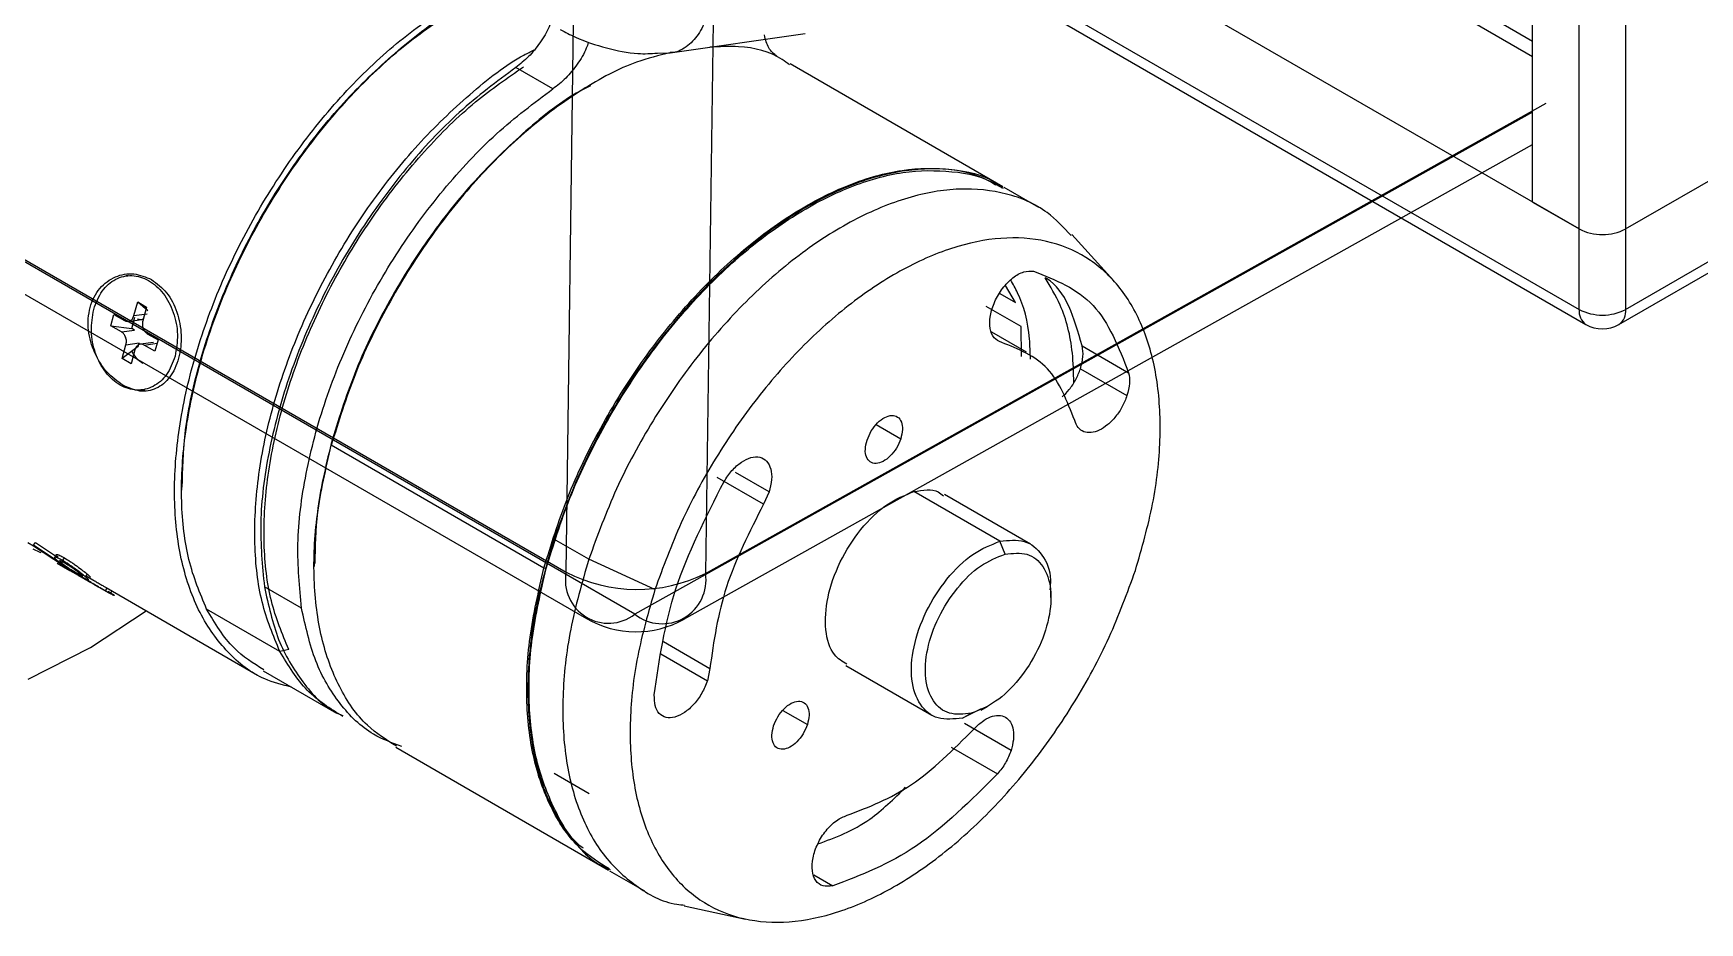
# Model space of a CAD drawing. Header units: millimetres. Extents: x 0 to 293, y 0 to 345.
# Drawn here: x 57.3 to 108, y 94 to 121 of the extents above; entities that cross this region are included whole.
import ezdxf

# ---------------------------------------------------------------- set-up
doc = ezdxf.new("R2010")
doc.units = ezdxf.units.MM

msp = doc.modelspace()

# ---------------------------------------------------------------- linework, layer by layer
at = {"color": 7, "linetype": 'Continuous', "lineweight": 25}
for p, q in [((102.87, 115.916), (102.87, 146.916)), ((104.285, 115.099), (104.285, 146.099)), ((105.699, 145.283), (105.699, 115.099)), ((105.699, 115.099), (157.332, 144.907)), ((105.699, 115.099), (157.332, 144.907)), ((105.699, 112.65), (157.332, 142.457)), ((105.492, 112.192), (157.125, 141.999)), ((104.285, 115.099), (59.03, 141.224)), ((102.87, 120.336), (66.747, 141.189)), ((69.783, 139.915), (102.87, 120.814)), ((59.03, 138.775), (104.285, 112.65)), ((59.237, 138.317), (104.492, 112.192)), ((73.469, 104.66), (73.9, 136.75)), ((78.143, 136.712), (77.711, 104.622)), ((35.285, 126.703), (73.469, 104.66)), ((35.906, 125.291), (74.09, 103.248)), ((75.556, 103.378), (37.373, 125.421)), ((76.634, 120.45), (80.741, 121.047)), ((76.243, 120.443), (76.634, 120.45)), ((73.069, 119.358), (71.938, 120.011)), ((73.069, 119.358), (71.938, 120.011)), ((86.755, 116.383), (80.285, 120.118)), ((74.284, 119.523), (74.213, 119.483)), ((102.87, 118.652), (75.556, 103.378)), ((77.711, 104.622), (103.283, 118.922)), ((77.054, 103.228), (102.87, 117.664)), ((87.851, 115.751), (86.79, 116.363)), ((102.87, 115.916), (104.285, 115.099)), ((104.285, 112.65), (104.285, 115.099)), ((105.699, 115.099), (105.699, 112.65)), ((90.131, 113.515), (88.855, 114.933)), ((60.146, 113.679), (60.084, 113.67)), ((86.657, 113.138), (87.134, 112.863)), ((87.134, 112.863), (86.836, 113.381)), ((60.323, 112.46), (60.437, 112.878)), ((60.437, 112.878), (60.705, 112.723)), ((60.437, 112.878), (60.748, 112.621)), ((60.705, 112.723), (60.592, 112.305)), ((87.309, 112.131), (86.248, 112.743)), ((59.617, 112.153), (59.711, 112.498)), ((59.942, 111.965), (59.617, 112.153)), ((59.617, 112.153), (60.259, 112.07)), ((59.711, 112.498), (60.036, 112.31)), ((59.942, 111.965), (60.34, 112.023)), ((60.154, 112.286), (60.551, 112.344)), ((60.259, 112.07), (60.353, 112.415)), ((60.34, 112.023), (60.259, 112.07)), ((60.323, 112.46), (60.72, 112.518)), ((87.319, 111.214), (87.309, 112.131)), ((59.966, 111.153), (60.08, 111.571)), ((60.449, 111.525), (59.966, 111.153)), ((60.08, 111.571), (60.478, 111.629)), ((60.449, 111.525), (60.478, 111.629)), ((60.915, 111.648), (60.518, 111.59)), ((60.635, 111.565), (61.033, 111.623)), ((60.961, 111.378), (60.635, 111.565)), ((60.729, 111.91), (61.055, 111.723)), ((61.055, 111.723), (60.961, 111.378)), ((87.477, 111.347), (86.417, 111.96)), ((89.165, 111.541), (90.579, 110.724)), ((60.235, 110.998), (59.966, 111.153)), ((60.349, 111.416), (60.235, 110.998)), ((89.115, 110.844), (90.529, 110.028)), ((60.588, 110.206), (60.65, 110.215)), ((82.902, 109.146), (83.648, 108.715)), ((66.319, 108.567), (66.323, 108.516)), ((72.793, 104.781), (66.323, 108.516)), ((79.474, 106.723), (78.06, 107.539)), ((79.643, 107.099), (78.623, 107.688)), ((61.769, 107.236), (61.769, 107.154)), ((79.643, 107.099), (79.474, 106.723)), ((86.665, 105.597), (84.048, 107.108)), ((87.594, 105.507), (84.977, 107.017)), ((57.091, 105.564), (57.268, 105.463)), ((57.27, 105.479), (57.267, 105.456)), ((57.267, 105.456), (58.182, 104.858)), ((57.27, 105.479), (57.327, 105.561)), ((58.09, 104.934), (57.27, 105.479)), ((57.327, 105.561), (57.962, 105.139)), ((74.158, 105.049), (73.097, 105.662)), ((86.82, 105.206), (86.665, 105.597)), ((57.245, 105.368), (57.462, 105.266)), ((57.462, 105.266), (57.492, 105.253)), ((57.964, 105.032), (58.09, 104.934)), ((57.982, 104.935), (58.369, 104.712)), ((58.173, 105.019), (58.118, 104.936)), ((58.149, 105.012), (58.206, 105.093)), ((76.169, 104.126), (74.158, 105.049)), ((58.369, 104.712), (58.644, 104.553)), ((58.664, 104.691), (58.611, 104.606)), ((58.644, 104.553), (58.765, 104.483)), ((58.852, 104.511), (58.907, 104.594)), ((65.8, 104.909), (65.8, 104.827)), ((72.862, 104.766), (72.793, 104.781)), ((59.257, 104.199), (59.466, 104.078)), ((59.457, 104.087), (59.506, 104.174)), ((59.474, 104.189), (64.084, 101.527)), ((59.604, 104.002), (59.653, 104.089)), ((65.421, 103.563), (64.29, 104.216)), ((65.421, 103.563), (64.29, 104.216)), ((88.215, 103.888), (88.215, 104.133)), ((64.761, 102.246), (62.533, 103.532)), ((76.428, 102.545), (77.842, 101.729)), ((65.031, 102.306), (64.761, 102.246)), ((76.352, 102.173), (77.766, 101.356)), ((64.255, 101.66), (66.483, 100.374)), ((77.842, 101.729), (77.766, 101.356)), ((81.978, 101.821), (84.594, 100.311)), ((80.061, 100.453), (80.807, 100.022)), ((86.097, 100.501), (85.523, 100.22)), ((85.523, 100.22), (85.792, 100.366)), ((86.094, 100.459), (86.306, 100.582)), ((87.002, 99.235), (85.587, 100.051)), ((68.286, 99.333), (74.756, 95.598)), ((85.177, 99.34), (86.592, 98.524)), ((74.168, 97.918), (73.107, 98.531)), ((74.791, 95.578), (75.852, 94.965)), ((81.003, 95.453), (81.581, 95.119)), ((77.062, 94.505), (78.927, 94.108))]:
    msp.add_line(p, q, dxfattribs=at)
at = {"color": 7, "linetype": 'Continuous', "lineweight": 25, "flags": 128}
msp.add_lwpolyline([(57.1, 101.4), (59.002, 102.37), (60.695, 103.484)], dxfattribs=at)
at = {"color": 7, "linetype": 'Continuous', "lineweight": 25}
for centre, radius, start, end in [((104.992, 116.464), 1.537, 242.6097, 297.3903), ((104.992, 116.464), 1.537, 242.6097, 297.3903), ((104.76, 112.589), 0.48, 172.7442, 235.9436), ((104.992, 114.014), 1.537, 242.6097, 297.3903), ((105.223, 112.589), 0.48, 304.0564, 7.2558), ((104.992, 113.058), 1, 240.0027, 299.9973), ((74.756, 104.416), 1.311, 169.2517, 307.6306), ((75.628, 108.807), 4.675, 242.4963, 296.4637), ((76.388, 104.425), 1.337, 231.5447, 8.4538), ((75.59, 105.846), 3, 240.0027, 299.2142)]:
    msp.add_arc(centre, radius, start, end, dxfattribs=at)
for points, knots in [([(65.117, 101.163), (64.838, 101.232), (64.099, 101.415), (63.143, 102.179), (62.282, 103.372), (61.733, 104.918), (61.507, 106.734), (61.615, 108.758), (62.052, 110.91), (62.801, 113.107), (63.834, 115.265), (65.112, 117.302), (66.583, 119.137), (68.195, 120.71), (69.877, 121.916), (71.148, 122.627), (71.81, 122.793), (71.93, 122.823)], [0, 0, 0, 0, 0.043928, 0.11625, 0.188573, 0.260895, 0.333217, 0.40554, 0.477862, 0.550185, 0.622507, 0.69483, 0.767152, 0.839475, 0.911797, 0.98412, 1, 1, 1, 1]), ([(62.533, 103.532), (62.332, 104.014), (61.929, 104.979), (61.723, 106.785), (61.825, 108.771), (62.256, 110.889), (62.993, 113.05), (64.009, 115.173), (65.265, 117.176), (66.713, 118.98), (68.298, 120.527), (69.953, 121.715), (71.211, 122.417), (71.87, 122.582), (71.996, 122.613)], [0, 0, 0, 0, 0.089012, 0.178024, 0.267035, 0.356047, 0.445059, 0.534071, 0.623083, 0.712095, 0.801106, 0.890118, 0.97913, 1, 1, 1, 1]), ([(61.793, 107.248), (61.805, 107.778), (61.83, 108.953), (62.257, 110.942), (62.981, 113.081), (63.991, 115.188), (65.236, 117.172), (66.672, 118.971), (68.242, 120.47), (69.439, 121.418), (70.084, 121.734), (70.181, 121.781)], [0, 0, 0, 0, 0.102836, 0.227849, 0.352862, 0.477875, 0.602888, 0.727901, 0.852914, 0.977927, 1, 1, 1, 1]), ([(72.994, 121.363), (72.981, 121.325), (72.906, 121.115), (72.678, 120.753), (72.333, 120.316), (72.07, 120.113), (71.938, 120.011)], [0, 0, 0, 0, 0.068735, 0.379157, 0.689578, 1, 1, 1, 1]), ([(72.994, 121.363), (72.981, 121.325), (72.906, 121.115), (72.678, 120.753), (72.333, 120.316), (72.07, 120.113), (71.938, 120.011)], [0, 0, 0, 0, 0.068735, 0.379157, 0.689578, 1, 1, 1, 1]), ([(73.292, 121.164), (73.442, 121.084), (73.873, 120.854), (74.684, 120.587), (75.551, 120.406), (76.049, 120.432), (76.243, 120.443)], [0, 0, 0, 0, 0.1713698, 0.4893939, 0.7999197, 1, 1, 1, 1]), ([(77.76, 121.612), (77.692, 121.422), (77.554, 121.041), (77.179, 120.658), (76.854, 120.46), (76.662, 120.465), (76.632, 120.465)], [0, 0, 0, 0, 0.314239, 0.628478, 0.942717, 1, 1, 1, 1]), ([(74.148, 120.769), (74.127, 120.711), (74.047, 120.482), (73.811, 120.099), (73.465, 119.662), (73.201, 119.46), (73.069, 119.358)], [0, 0, 0, 0, 0.101428, 0.400952, 0.700476, 1, 1, 1, 1]), ([(74.148, 120.769), (74.127, 120.711), (74.047, 120.482), (73.811, 120.099), (73.465, 119.662), (73.201, 119.46), (73.069, 119.358)], [0, 0, 0, 0, 0.1014277, 0.4009518, 0.7004759, 1, 1, 1, 1]), ([(80.265, 120.087), (80.192, 120.142), (79.755, 120.472), (78.933, 120.683), (78.132, 120.64), (77.835, 120.624)], [0, 0, 0, 0, 0.112701, 0.671403, 1, 1, 1, 1]), ([(64.761, 102.246), (64.559, 102.728), (64.156, 103.693), (63.951, 105.5), (64.052, 107.485), (64.483, 109.603), (65.22, 111.764), (66.236, 113.887), (67.493, 115.888), (68.941, 117.702), (70.524, 119.214), (71.735, 120.173), (72.391, 120.493), (72.493, 120.543)], [0, 0, 0, 0, 0.098183, 0.196366, 0.294549, 0.392733, 0.490916, 0.589099, 0.687282, 0.785465, 0.883648, 0.981831, 1, 1, 1, 1]), ([(76.626, 120.45), (76.289, 120.37), (75.419, 120.165), (73.944, 119.373), (72.288, 118.163), (70.706, 116.613), (69.261, 114.802), (68.015, 112.795), (66.988, 110.668), (66.545, 109.233), (66.323, 108.516)], [0, 0, 0, 0, 0.082794, 0.213823, 0.344853, 0.475882, 0.606912, 0.737941, 0.868971, 1, 1, 1, 1]), ([(65.031, 102.306), (64.833, 102.781), (64.436, 103.729), (64.234, 105.506), (64.334, 107.458), (64.758, 109.541), (65.483, 111.666), (66.482, 113.753), (67.717, 115.724), (69.141, 117.493), (70.647, 118.983), (71.682, 119.693), (72.173, 120.03)], [0, 0, 0, 0, 0.100991, 0.201981, 0.302972, 0.403962, 0.504953, 0.605943, 0.706934, 0.807925, 0.908915, 1, 1, 1, 1]), ([(74.212, 119.452), (74.101, 119.397), (73.442, 119.072), (72.233, 118.11), (70.666, 116.602), (69.232, 114.798), (67.997, 112.811), (66.978, 110.7), (66.538, 109.278), (66.319, 108.567)], [0, 0, 0, 0, 0.0324618, 0.1937182, 0.3549745, 0.5162309, 0.6774873, 0.8387436, 1, 1, 1, 1]), ([(72.793, 104.781), (73.015, 105.498), (73.458, 106.932), (74.485, 109.06), (75.731, 111.066), (77.176, 112.878), (78.757, 114.425), (80.416, 115.649), (82.086, 116.499), (83.711, 116.954), (85.201, 116.954), (86.226, 116.738), (86.662, 116.407), (86.735, 116.352)], [0, 0, 0, 0, 0.098023, 0.196045, 0.294068, 0.392091, 0.490113, 0.588136, 0.686159, 0.784182, 0.882204, 0.980227, 1, 1, 1, 1]), ([(72.862, 104.766), (73.082, 105.48), (73.524, 106.908), (74.546, 109.027), (75.788, 111.025), (77.227, 112.829), (78.801, 114.37), (80.453, 115.588), (82.116, 116.434), (83.735, 116.89), (85.213, 116.88), (86.166, 116.708), (86.541, 116.436), (86.549, 116.429)], [0, 0, 0, 0, 0.099764, 0.199527, 0.299291, 0.399055, 0.498818, 0.598582, 0.698345, 0.798109, 0.897873, 0.997636, 1, 1, 1, 1]), ([(86.772, 116.328), (86.458, 116.496), (85.744, 116.877), (84.388, 116.983), (82.814, 116.721), (81.155, 116.033), (79.484, 114.961), (77.863, 113.544), (76.353, 111.835), (75.019, 109.901), (73.886, 107.815), (73.36, 106.379), (73.097, 105.662)], [0, 0, 0, 0, 0.079978, 0.182203, 0.284427, 0.386652, 0.488877, 0.591101, 0.693326, 0.795551, 0.897775, 1, 1, 1, 1]), ([(88.829, 114.896), (88.597, 115.145), (88.048, 115.737), (86.889, 116.22), (85.455, 116.381), (83.873, 116.106), (82.216, 115.421), (80.544, 114.349), (78.923, 112.931), (77.413, 111.223), (76.079, 109.289), (74.946, 107.203), (74.421, 105.767), (74.158, 105.049)], [0, 0, 0, 0, 0.067799, 0.16102, 0.25424, 0.34746, 0.44068, 0.5339, 0.62712, 0.72034, 0.81356, 0.90678, 1, 1, 1, 1]), ([(59.983, 110.343), (59.817, 110.463), (59.484, 110.703), (59.166, 111.211), (59.001, 111.66), (58.932, 112.016), (58.923, 112.373), (58.981, 112.716), (59.101, 113.029), (59.279, 113.294), (59.502, 113.505), (59.842, 113.696), (60.324, 113.784), (60.681, 113.633), (60.86, 113.558)], [0, 0, 0, 0, 0.124655, 0.249207, 0.312182, 0.374267, 0.43709, 0.499438, 0.561969, 0.624991, 0.687263, 0.75045, 0.875237, 1, 1, 1, 1]), ([(60.86, 113.558), (61.021, 113.437), (61.344, 113.196), (61.605, 112.68), (61.726, 112.224), (61.765, 111.864), (61.753, 111.503), (61.688, 111.16), (61.575, 110.848), (61.418, 110.586), (61.224, 110.379), (60.929, 110.194), (60.504, 110.114), (60.156, 110.267), (59.983, 110.343)], [0, 0, 0, 0, 0.124596, 0.249113, 0.312109, 0.374214, 0.437107, 0.499522, 0.561917, 0.6248, 0.687151, 0.750419, 0.875383, 1, 1, 1, 1]), ([(88.913, 110.424), (88.905, 110.729), (88.883, 111.599), (88.592, 112.7), (88.2, 113.346), (88.037, 113.615)], [0, 0, 0, 0, 0.239185, 0.683501, 1, 1, 1, 1]), ([(89.165, 111.541), (88.922, 112.387), (88.674, 113.255), (88.052, 113.606), (88.037, 113.615)], [0, 0, 0, 0, 0.974894, 1, 1, 1, 1]), ([(87.593, 111.141), (87.587, 111.346), (87.563, 112.097), (87.355, 112.92), (87.065, 113.416), (86.992, 113.542)], [0, 0, 0, 0, 0.220034, 0.802694, 1, 1, 1, 1]), ([(60.434, 112.368), (60.462, 112.357), (60.519, 112.335), (60.583, 112.341), (60.607, 112.362), (60.607, 112.363)], [0, 0, 0, 0, 0.4938994, 0.9877989, 1, 1, 1, 1]), ([(60.255, 111.379), (60.274, 111.339), (60.355, 111.174), (60.49, 111.085), (60.593, 111.016)], [0, 0, 0, 0, 0.240908, 1, 1, 1, 1]), ([(88.558, 109.992), (88.631, 110.061), (88.786, 110.209), (88.984, 110.51), (89.071, 110.733), (89.115, 110.844)], [0, 0, 0, 0, 0.306017, 0.653008, 1, 1, 1, 1]), ([(68.305, 99.365), (67.998, 99.558), (67.306, 99.992), (66.536, 101.124), (65.98, 102.624), (65.756, 104.409), (65.836, 106.392), (66.161, 107.808), (66.323, 108.516)], [0, 0, 0, 0, 0.137675, 0.31014, 0.482605, 0.65507, 0.827535, 1, 1, 1, 1]), ([(66.319, 108.567), (66.15, 107.861), (65.848, 106.591), (65.833, 105.435), (65.826, 104.922)], [0, 0, 0, 0, 0.556215, 1, 1, 1, 1]), ([(82.004, 101.862), (81.868, 101.943), (81.537, 102.14), (81.322, 102.879), (81.38, 103.882), (81.766, 104.984), (82.408, 105.987), (83.22, 106.782), (83.772, 106.999), (84.048, 107.108)], [0, 0, 0, 0, 0.103813, 0.253178, 0.402542, 0.551907, 0.701271, 0.850636, 1, 1, 1, 1]), ([(84.048, 107.108), (84.32, 107.158), (84.674, 107.224), (84.899, 107.023), (84.951, 106.976)], [0, 0, 0, 0, 0.7663035, 1, 1, 1, 1]), ([(73.097, 105.662), (72.891, 104.946), (72.48, 103.515), (72.262, 101.465), (72.351, 99.591), (72.765, 97.952), (73.505, 96.655), (74.208, 95.868), (74.718, 95.651), (74.81, 95.612)], [0, 0, 0, 0, 0.160833, 0.321666, 0.482499, 0.643333, 0.804166, 0.964999, 1, 1, 1, 1]), ([(86.665, 105.597), (86.925, 105.626), (87.445, 105.683), (87.974, 105.224), (88.233, 104.659), (88.19, 104.219), (88.181, 104.116)], [0, 0, 0, 0, 0.302556, 0.6051119, 0.9076679, 1, 1, 1, 1]), ([(58.149, 105.012), (58.098, 105.04), (57.995, 105.097), (57.911, 105.123), (57.891, 105.11), (57.918, 105.074), (57.948, 105.046), (57.964, 105.032)], [0, 0, 0, 0, 0.248947, 0.498212, 0.748262, 0.874067, 1, 1, 1, 1]), ([(58.019, 105.115), (58.004, 105.129), (57.973, 105.156), (57.947, 105.192), (57.968, 105.205), (58.053, 105.178), (58.155, 105.121), (58.206, 105.093)], [0, 0, 0, 0, 0.125394, 0.250767, 0.500489, 0.750151, 1, 1, 1, 1]), ([(58.118, 104.936), (58.097, 104.955), (58.054, 104.994), (58.057, 105.013), (58.099, 105.003), (58.16, 104.973), (58.198, 104.952), (58.218, 104.941)], [0, 0, 0, 0, 0.250873, 0.500982, 0.750252, 0.867589, 1, 1, 1, 1]), ([(58.611, 104.606), (58.589, 104.619), (58.548, 104.643), (58.456, 104.699), (58.337, 104.775), (58.205, 104.866), (58.147, 104.912), (58.118, 104.936)], [0, 0, 0, 0, 0.132411, 0.249742, 0.499005, 0.749107, 1, 1, 1, 1]), ([(58.852, 104.511), (58.81, 104.545), (58.727, 104.614), (58.568, 104.734), (58.436, 104.828), (58.301, 104.921), (58.21, 104.975), (58.149, 105.012)], [0, 0, 0, 0, 0.25079, 0.500848, 0.629444, 0.75134, 1, 1, 1, 1]), ([(58.206, 105.093), (58.267, 105.057), (58.358, 105.002), (58.493, 104.91), (58.624, 104.816), (58.783, 104.697), (58.866, 104.628), (58.907, 104.594)], [0, 0, 0, 0, 0.249633, 0.371748, 0.500487, 0.750141, 1, 1, 1, 1]), ([(58.218, 104.941), (58.26, 104.916), (58.323, 104.878), (58.416, 104.815), (58.507, 104.751), (58.616, 104.67), (58.673, 104.622), (58.702, 104.599)], [0, 0, 0, 0, 0.248428, 0.368857, 0.499035, 0.749182, 1, 1, 1, 1]), ([(74.158, 105.049), (73.952, 104.334), (73.541, 102.903), (73.323, 100.854), (73.411, 98.976), (73.83, 97.347), (74.552, 96.015), (75.57, 95.081), (76.435, 94.588), (76.995, 94.54), (77.073, 94.533)], [0, 0, 0, 0, 0.139614, 0.279229, 0.418843, 0.558457, 0.698072, 0.837686, 0.977301, 1, 1, 1, 1]), ([(58.232, 104.793), (58.186, 104.82), (58.117, 104.859), (58.068, 104.886), (58.049, 104.896), (58.043, 104.9), (58.049, 104.896), (58.049, 104.896)], [0, 0, 0, 0, 0.389, 0.581548, 0.78113, 0.979284, 1, 1, 1, 1]), ([(58.182, 104.858), (58.273, 104.801), (58.454, 104.687), (58.619, 104.59), (58.701, 104.541)], [0, 0, 0, 0, 0.502002, 1, 1, 1, 1]), ([(58.648, 104.551), (58.614, 104.57), (58.546, 104.61), (58.436, 104.674), (58.326, 104.739), (58.263, 104.775), (58.232, 104.793)], [0, 0, 0, 0, 0.251055, 0.501296, 0.750661, 1, 1, 1, 1]), ([(58.702, 104.599), (58.723, 104.58), (58.766, 104.542), (58.766, 104.53), (58.743, 104.536), (58.713, 104.55), (58.668, 104.574), (58.631, 104.595), (58.611, 104.606)], [0, 0, 0, 0, 0.25053, 0.500352, 0.629539, 0.750618, 0.869029, 1, 1, 1, 1]), ([(58.816, 104.461), (58.777, 104.483), (58.7, 104.527), (58.644, 104.556), (58.627, 104.563), (58.633, 104.559), (58.643, 104.553), (58.648, 104.551)], [0, 0, 0, 0, 0.248528, 0.498026, 0.748552, 0.874192, 1, 1, 1, 1]), ([(58.701, 104.541), (58.754, 104.511), (58.861, 104.45), (58.925, 104.422), (58.941, 104.423), (58.93, 104.443), (58.883, 104.483), (58.852, 104.511)], [0, 0, 0, 0, 0.24882, 0.498079, 0.625449, 0.74929, 1, 1, 1, 1]), ([(58.815, 104.456), (58.794, 104.467), (58.761, 104.485), (58.762, 104.485), (58.784, 104.473), (58.832, 104.446), (58.88, 104.419), (58.904, 104.405)], [0, 0, 0, 0, 0.334222, 0.507516, 0.667887, 0.829413, 1, 1, 1, 1]), ([(59.604, 104.002), (59.555, 104.029), (59.481, 104.069), (59.348, 104.147), (59.24, 104.211), (59.128, 104.277), (58.979, 104.365), (58.881, 104.422), (58.816, 104.461)], [0, 0, 0, 0, 0.25058, 0.37537, 0.501473, 0.62901, 0.751678, 1, 1, 1, 1]), ([(58.867, 104.546), (58.933, 104.508), (59.03, 104.451), (59.179, 104.363), (59.29, 104.297), (59.392, 104.237), (59.449, 104.204), (59.474, 104.189)], [0, 0, 0, 0, 0.3444788, 0.5142996, 0.6907461, 0.8647829, 1, 1, 1, 1]), ([(58.907, 104.594), (58.938, 104.567), (58.984, 104.527), (58.995, 104.507), (58.985, 104.508), (58.979, 104.509)], [0, 0, 0, 0, 0.498924, 0.745634, 1, 1, 1, 1]), ([(74.775, 95.63), (74.468, 95.822), (73.777, 96.257), (73.006, 97.389), (72.45, 98.888), (72.226, 100.674), (72.306, 102.657), (72.631, 104.073), (72.793, 104.781)], [0, 0, 0, 0, 0.137675, 0.31014, 0.482605, 0.65507, 0.827535, 1, 1, 1, 1]), ([(73.993, 96.26), (73.981, 96.269), (73.601, 96.54), (73.088, 97.425), (72.516, 98.892), (72.298, 100.677), (72.376, 102.65), (72.7, 104.06), (72.862, 104.766)], [0, 0, 0, 0, 0.0064956, 0.2051965, 0.4038974, 0.6025982, 0.8012991, 1, 1, 1, 1]), ([(58.904, 104.405), (58.926, 104.392), (58.971, 104.366), (59.046, 104.322), (59.125, 104.276), (59.198, 104.233), (59.239, 104.209), (59.257, 104.199)], [0, 0, 0, 0, 0.21002, 0.420193, 0.624799, 0.841737, 1, 1, 1, 1]), ([(59.53, 104.083), (59.576, 104.055), (59.667, 103.999), (59.723, 103.957), (59.725, 103.947), (59.699, 103.954), (59.642, 103.983), (59.604, 104.002)], [0, 0, 0, 0, 0.255533, 0.501681, 0.62378, 0.748014, 1, 1, 1, 1]), ([(64.29, 104.216), (64.412, 103.659), (64.655, 102.543), (65.433, 101.285), (66.12, 100.524), (66.608, 100.326), (66.673, 100.299)], [0, 0, 0, 0, 0.316881, 0.633762, 0.950644, 1, 1, 1, 1]), ([(64.29, 104.216), (64.412, 103.659), (64.655, 102.543), (65.433, 101.285), (66.12, 100.524), (66.608, 100.326), (66.673, 100.299)], [0, 0, 0, 0, 0.3168812, 0.6337624, 0.9506437, 1, 1, 1, 1]), ([(64.273, 101.688), (63.955, 101.887), (63.251, 102.326), (62.787, 103.105), (62.533, 103.532)], [0, 0, 0, 0, 0.451459, 1, 1, 1, 1]), ([(68.475, 99.357), (68.177, 99.465), (67.448, 99.729), (66.557, 100.617), (65.788, 101.894), (65.544, 103.007), (65.421, 103.563)], [0, 0, 0, 0, 0.187191, 0.458128, 0.729064, 1, 1, 1, 1]), ([(68.475, 99.357), (68.177, 99.465), (67.448, 99.729), (66.557, 100.617), (65.788, 101.894), (65.544, 103.007), (65.421, 103.563)], [0, 0, 0, 0, 0.187191, 0.458128, 0.729064, 1, 1, 1, 1]), ([(66.68, 100.271), (66.297, 100.505), (65.526, 100.978), (65.017, 101.822), (64.761, 102.246)], [0, 0, 0, 0, 0.496621, 1, 1, 1, 1]), ([(81.124, 96.393), (81.658, 96.586), (82.568, 96.915), (83.437, 97.763), (83.797, 98.114)], [0, 0, 0, 0, 0.5862962, 1, 1, 1, 1])]:
    msp.add_open_spline(points, degree=3, knots=knots, dxfattribs=at)
for points in [[(79.881, 120.349), (79.79, 120.424), (79.606, 120.574), (79.536, 120.856), (79.502, 120.998)], [(79.881, 120.349), (79.79, 120.424), (79.606, 120.574), (79.536, 120.856), (79.502, 120.998)], [(71.938, 120.011), (71.359, 119.58), (70.201, 118.716), (68.577, 116.973), (67.125, 114.991), (65.908, 112.817), (64.976, 110.553), (64.377, 108.298), (64.104, 106.124), (64.228, 104.852), (64.29, 104.216)], [(71.938, 120.011), (71.359, 119.58), (70.201, 118.716), (68.577, 116.973), (67.125, 114.991), (65.908, 112.817), (64.976, 110.553), (64.377, 108.298), (64.104, 106.124), (64.228, 104.852), (64.29, 104.216)], [(65.421, 103.563), (65.359, 104.199), (65.236, 105.471), (65.508, 107.645), (66.107, 109.9), (67.039, 112.164), (68.256, 114.337), (69.709, 116.32), (71.333, 118.063), (72.49, 118.926), (73.069, 119.358)], [(65.421, 103.563), (65.359, 104.199), (65.236, 105.471), (65.508, 107.645), (66.107, 109.9), (67.039, 112.164), (68.256, 114.337), (69.709, 116.32), (71.333, 118.063), (72.49, 118.926), (73.069, 119.358)], [(90.786, 104.712), (90.982, 105.392), (91.372, 106.752), (91.58, 108.698), (91.496, 110.481), (91.098, 112.031), (90.41, 113.288), (89.454, 114.205), (88.269, 114.745), (86.899, 114.889), (85.399, 114.63), (83.824, 113.979), (82.236, 112.961), (80.696, 111.614), (79.261, 109.99), (77.994, 108.153), (76.918, 106.172), (76.418, 104.808), (76.169, 104.126)], [(59.098, 112.652), (59.174, 112.849), (59.324, 113.244), (59.755, 113.607), (60.26, 113.725), (60.781, 113.568), (61.233, 113.163), (61.546, 112.574), (61.688, 111.88), (61.611, 111.442), (61.573, 111.224)], [(86.718, 111.644), (86.634, 111.681), (86.467, 111.756), (86.348, 112.059), (86.354, 112.453), (86.49, 112.892), (86.736, 113.305), (87.051, 113.628), (87.395, 113.825), (87.592, 113.816), (87.69, 113.812)], [(87.69, 113.812), (88.353, 113.549), (89.679, 113.023), (90.279, 111.491), (90.579, 110.724)], [(61.573, 111.224), (61.498, 111.026), (61.347, 110.632), (60.917, 110.268), (60.411, 110.151), (59.891, 110.308), (59.439, 110.713), (59.126, 111.302), (58.984, 111.996), (59.06, 112.434), (59.098, 112.652)], [(60.036, 112.31), (60.065, 112.298), (60.123, 112.275), (60.21, 112.297), (60.284, 112.359), (60.31, 112.426), (60.323, 112.46)], [(60.592, 112.305), (60.585, 112.268), (60.572, 112.193), (60.596, 112.074), (60.649, 111.971), (60.703, 111.931), (60.729, 111.91)], [(60.08, 111.571), (60.087, 111.608), (60.1, 111.683), (60.075, 111.802), (60.022, 111.905), (59.969, 111.945), (59.942, 111.965)], [(60.635, 111.565), (60.606, 111.577), (60.549, 111.601), (60.461, 111.579), (60.388, 111.517), (60.362, 111.449), (60.349, 111.416)], [(88.94, 109.269), (88.71, 109.859), (88.248, 111.038), (87.228, 111.442), (86.718, 111.644)], [(89.115, 110.844), (89.149, 110.972), (89.216, 111.229), (89.182, 111.437), (89.165, 111.541)], [(90.579, 110.724), (90.596, 110.62), (90.631, 110.412), (90.563, 110.156), (90.529, 110.028)], [(90.529, 110.028), (90.486, 109.916), (90.399, 109.692), (90.19, 109.384), (89.947, 109.133), (89.685, 108.962), (89.43, 108.887), (89.207, 108.915), (89.03, 109.039), (88.97, 109.192), (88.94, 109.269)], [(82.622, 108.674), (82.661, 108.77), (82.739, 108.962), (82.937, 109.21), (83.16, 109.379), (83.38, 109.444), (83.563, 109.395), (83.679, 109.239), (83.718, 109.001), (83.671, 108.811), (83.648, 108.715)], [(83.648, 108.715), (83.609, 108.62), (83.531, 108.428), (83.333, 108.18), (83.11, 108.011), (82.89, 107.946), (82.707, 107.995), (82.591, 108.15), (82.552, 108.389), (82.599, 108.579), (82.622, 108.674)], [(78.273, 107.414), (78.35, 107.53), (78.503, 107.764), (78.798, 108.02), (79.096, 108.163), (79.369, 108.174), (79.582, 108.052), (79.708, 107.81), (79.74, 107.48), (79.675, 107.226), (79.643, 107.099)], [(76.151, 100.922), (76.304, 101.996), (76.609, 104.144), (77.718, 106.324), (78.273, 107.414)], [(79.474, 106.723), (79.047, 105.884), (78.194, 104.207), (77.959, 102.555), (77.842, 101.729)], [(85.523, 100.22), (85.264, 100.192), (84.747, 100.137), (84.199, 100.585), (83.933, 101.358), (83.998, 102.375), (84.382, 103.472), (85.025, 104.477), (85.837, 105.272), (86.389, 105.489), (86.665, 105.597)], [(85.792, 100.366), (85.559, 100.341), (85.093, 100.292), (84.6, 100.695), (84.361, 101.391), (84.419, 102.306), (84.765, 103.294), (85.344, 104.198), (86.075, 104.913), (86.571, 105.108), (86.82, 105.206)], [(86.82, 105.206), (87.053, 105.231), (87.519, 105.281), (88.012, 104.877), (88.251, 104.181), (88.193, 103.267), (87.847, 102.279), (87.268, 101.375), (86.537, 100.659), (86.041, 100.464), (85.792, 100.366)], [(76.169, 104.126), (75.973, 103.446), (75.583, 102.087), (75.375, 100.14), (75.459, 98.357), (75.857, 96.807), (76.546, 95.55), (77.501, 94.633), (78.686, 94.093), (80.056, 93.949), (81.557, 94.208), (83.131, 94.859), (84.719, 95.878), (86.259, 97.224), (87.694, 98.848), (88.961, 100.685), (90.037, 102.666), (90.537, 104.03), (90.786, 104.712)], [(77.766, 101.356), (77.715, 101.228), (77.614, 100.973), (77.362, 100.631), (77.073, 100.373), (76.773, 100.23), (76.5, 100.219), (76.289, 100.342), (76.156, 100.581), (76.153, 100.808), (76.151, 100.922)], [(79.781, 99.981), (79.82, 100.077), (79.898, 100.269), (80.096, 100.517), (80.318, 100.686), (80.539, 100.751), (80.722, 100.702), (80.838, 100.546), (80.877, 100.308), (80.83, 100.118), (80.807, 100.022)], [(80.807, 100.022), (80.768, 99.927), (80.69, 99.735), (80.492, 99.487), (80.269, 99.318), (80.049, 99.253), (79.866, 99.302), (79.75, 99.457), (79.71, 99.696), (79.757, 99.886), (79.781, 99.981)], [(82.019, 97.265), (82.676, 97.514), (83.991, 98.012), (85.246, 99.26), (85.873, 99.884)], [(85.873, 99.884), (85.955, 99.965), (86.118, 100.128), (86.382, 100.269), (86.629, 100.317), (86.841, 100.26), (86.997, 100.105), (87.08, 99.867), (87.09, 99.568), (87.031, 99.346), (87.002, 99.235)], [(87.002, 99.235), (86.951, 99.106), (86.851, 98.848), (86.678, 98.632), (86.592, 98.524)], [(86.592, 98.524), (85.776, 97.712), (84.145, 96.09), (82.435, 95.443), (81.581, 95.119)], [(81.581, 95.119), (81.477, 95.107), (81.269, 95.081), (81.046, 95.256), (80.936, 95.562), (80.958, 95.966), (81.109, 96.405), (81.363, 96.809), (81.687, 97.13), (81.908, 97.22), (82.019, 97.265)]]:
    msp.add_open_spline(points, degree=3, dxfattribs=at)

doc.saveas('drawing.dxf')
